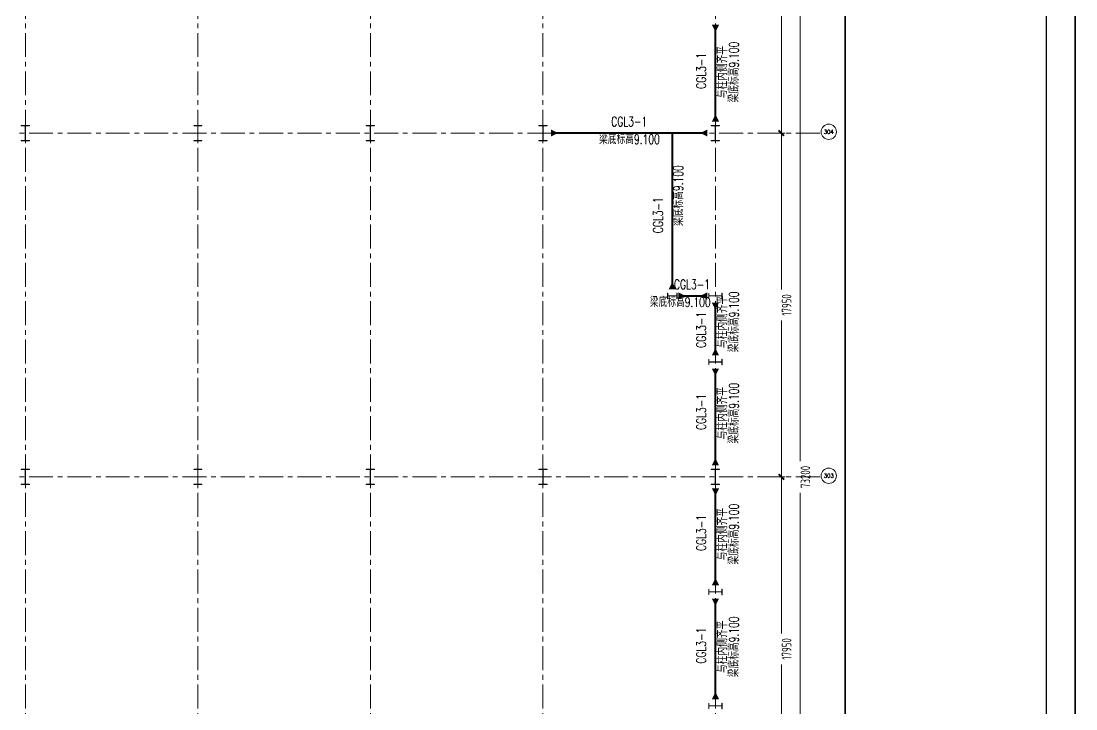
# Model space of a CAD drawing. Extents: x -1201378 to 2367219, y -619313 to 244905.
# Drawn here: x 780020 to 835046, y -231454 to -195554 of the extents above; entities that cross this region are included whole.
import ezdxf
from ezdxf.enums import TextEntityAlignment as Align

# ---------------------------------------------------------------- set-up
doc = ezdxf.new("R2010")
doc.units = 0
doc.header["$LTSCALE"] = 1000
doc.linetypes.add('CENTER', pattern=[2, 1.25, -0.25, 0.25, -0.25])
doc.layers.get('0').update_dxf_attribs({"linetype": 'CONTINUOUS'})
doc.layers.get('Defpoints').update_dxf_attribs({"linetype": 'CONTINUOUS'})
doc.layers.add('0-cxFrame', color=155, linetype='CONTINUOUS')
doc.layers.add('A-WINDOW', color=140, linetype='CONTINUOUS')
for name, color, linetype, lineweight in [('0-cxText', 131, 'CONTINUOUS', 25), ('S-axis', 111, 'CONTINUOUS', 0), ('S-bea', 40, 'CONTINUOUS', 0), ('S-col', 2, 'CONTINUOUS', 0), ('S-dote', 5, 'CENTER', 0), ('THIN', 7, 'CONTINUOUS', 0), ('梁', 4, 'CONTINUOUS', 18)]:
    doc.layers.add(name, color=color, linetype=linetype, lineweight=lineweight)
doc.styles.add('_TCH_AXIS', font='COMPLEX', dxfattribs={"bigfont": 'GBCBIG'})
doc.styles.add('cx_tuming', font='simhei.ttf')
doc.styles.add('cx_tuqian1', font='')
doc.styles.add('TSSD_Dimension', font='tssdeng.shx', dxfattribs={"width": 0.7, "bigfont": 'hztxt.shx'})
doc.styles.add('TSSD_Rein', font='tj-romans1.shx', dxfattribs={"width": 0.7, "bigfont": 'tj-hztxt.shx'})
doc.styles.add('黑体', font='simhei.ttf', dxfattribs={"width": 0.8})
doc.styles.get('cx_tuqian1').set_extended_font_data('SimSun')
doc.dimstyles.new('TSSD_200_200', dxfattribs={"dimtxt": 500, "dimasz": 200, "dimexe": 200, "dimexo": 500, "dimgap": 200, "dimtad": 1, "dimdec": 0, "dimzin": 0, "dimdsep": 46, "dimtxsty": 'TSSD_Dimension', "dimblk": 'ARCHTICK', "dimcen": 0, "dimdle": 200, "dimclrt": 7, "dimadec": 0, "dimazin": 0, "dimtfac": 1, "dimtdec": 0, "dimtix": 1, "dimtmove": 2, "dimatfit": 3, "dimfxl": 1, "dimtolj": 1, "dimtzin": 0, "dimarcsym": 0})

# ---------------------------------------------------------------- blocks, each defined once
blk = doc.blocks.new('w42343243')
at = {"layer": 'S-col'}
blk.add_lwpolyline([(-165069, 621020), (-164639, 621020), (-164639, 621002), (-164848, 621002), (-164848, 620238), (-164639, 620238), (-164639, 620220), (-165069, 620220), (-165069, 620238), (-164860, 620238), (-164860, 621002), (-165069, 621002)], close=True, dxfattribs=at)
blk = doc.blocks.new('42343')
at = {"layer": 'A-WINDOW'}
for p in [(0, -17850), (9000, -17850), (18000, -17850), (27000, -17850), (36000, -17850), (0, -35800), (9000, -35800), (18000, -35800), (27000, -35800), (36000, -35800)]:
    blk.add_blockref('w42343243', p, dxfattribs=at)
blk = doc.blocks.new('_ArchTick')
at = {"color": 0, "linetype": 'ByBlock', "const_width": 0.5}
blk.add_lwpolyline([(-0.71, -0.71), (0.71, 0.71)], dxfattribs=at)
blk = doc.blocks.new('*D510')
at = {"layer": 'Defpoints', "color": 0, "transparency": 16777216}
for p in [(-81336, -283448), (-81336, -301398), (-80320, -301398)]:
    blk.add_point(p, dxfattribs=at)
at = {"layer": 'S-axis', "color": 0, "lineweight": -2, "transparency": 16777216}
for p, q in [((-80320, -283248), (-80320, -291617)), ((-80836, -283448), (-80120, -283448)), ((-80320, -301598), (-80320, -293229)), ((-80836, -301398), (-80120, -301398))]:
    blk.add_line(p, q, dxfattribs=at)
at = {"layer": 'S-axis', "color": 0, "lineweight": -2, "transparency": 16777216, "xscale": 200, "yscale": 200, "zscale": 200}
for p, rotation in [((-80320, -283448), 90), ((-80320, -301398), 270)]:
    blk.add_blockref('_ArchTick', p, dxfattribs=dict(at, rotation=rotation))
at = {"layer": 'S-axis', "color": 7, "transparency": 16777216, "insert": (-80045, -292423), "char_height": 500, "attachment_point": 5, "rotation": 90, "style": 'TSSD_Dimension'}
blk.add_mtext('\\A1;17950', dxfattribs=at)
blk = doc.blocks.new('*D511')
at = {"layer": 'Defpoints', "color": 0, "transparency": 16777216}
for p in [(-81336, -301398), (-81336, -319348), (-80320, -319348)]:
    blk.add_point(p, dxfattribs=at)
at = {"layer": 'S-axis', "color": 0, "lineweight": -2, "transparency": 16777216}
for p, q in [((-80836, -301398), (-80120, -301398)), ((-80320, -301198), (-80320, -309567)), ((-80320, -319548), (-80320, -311179)), ((-80836, -319348), (-80120, -319348))]:
    blk.add_line(p, q, dxfattribs=at)
at = {"layer": 'S-axis', "color": 0, "lineweight": -2, "transparency": 16777216, "xscale": 200, "yscale": 200, "zscale": 200}
for p, rotation in [((-80320, -301398), 90), ((-80320, -319348), 270)]:
    blk.add_blockref('_ArchTick', p, dxfattribs=dict(at, rotation=rotation))
at = {"layer": 'S-axis', "color": 7, "transparency": 16777216, "insert": (-80045, -310373), "char_height": 500, "attachment_point": 5, "rotation": 90, "style": 'TSSD_Dimension'}
blk.add_mtext('\\A1;17950', dxfattribs=at)
blk = doc.blocks.new('*D512')
at = {"layer": 'Defpoints', "color": 0, "transparency": 16777216}
for p in [(-81336, -319348), (-81336, -337298), (-80320, -337298)]:
    blk.add_point(p, dxfattribs=at)
at = {"layer": 'S-axis', "color": 0, "lineweight": -2, "transparency": 16777216}
for p, q in [((-80836, -319348), (-80120, -319348)), ((-80320, -319148), (-80320, -327517)), ((-80320, -337498), (-80320, -329129)), ((-80836, -337298), (-80120, -337298))]:
    blk.add_line(p, q, dxfattribs=at)
at = {"layer": 'S-axis', "color": 0, "lineweight": -2, "transparency": 16777216, "xscale": 200, "yscale": 200, "zscale": 200}
for p, rotation in [((-80320, -319348), 90), ((-80320, -337298), 270)]:
    blk.add_blockref('_ArchTick', p, dxfattribs=dict(at, rotation=rotation))
at = {"layer": 'S-axis', "color": 7, "transparency": 16777216, "insert": (-80045, -328323), "char_height": 500, "attachment_point": 5, "rotation": 90, "style": 'TSSD_Dimension'}
blk.add_mtext('\\A1;17950', dxfattribs=at)
blk = doc.blocks.new('*D457')
at = {"layer": 'Defpoints', "color": 0, "transparency": 16777216}
for p in [(-81236, -282748), (-81236, -355948), (-79341, -355948)]:
    blk.add_point(p, dxfattribs=at)
at = {"layer": 'S-axis', "color": 0, "lineweight": -2, "transparency": 16777216}
for p, q in [((-80736, -282748), (-79141, -282748)), ((-79341, -282548), (-79341, -318516)), ((-79341, -356148), (-79341, -320181)), ((-80736, -355948), (-79141, -355948))]:
    blk.add_line(p, q, dxfattribs=at)
at = {"layer": 'S-axis', "color": 0, "lineweight": -2, "transparency": 16777216, "xscale": 200, "yscale": 200, "zscale": 200}
for p, rotation in [((-79341, -282748), 90), ((-79341, -355948), 270)]:
    blk.add_blockref('_ArchTick', p, dxfattribs=dict(at, rotation=rotation))
at = {"layer": 'S-axis', "color": 7, "transparency": 16777216, "insert": (-79066, -319348), "char_height": 500, "attachment_point": 5, "rotation": 90, "style": 'TSSD_Dimension'}
blk.add_mtext('\\A1;73200', dxfattribs=at)
blk = doc.blocks.new('zjcx_T0(Dragon)')
at = {"layer": '0-cxFrame', "const_width": 50}
blk.add_lwpolyline([(0, 82100), (-7000, 82100), (-7000, 0), (0, 0)], close=True, dxfattribs=at)
blk = doc.blocks.new('TK22.A0 L(Dragon)')
at = {"layer": '0-cxFrame', "color": 7, "const_width": 0.5}
blk.add_lwpolyline([(0, 0), (-1486, 0), (-1486, 841), (0, 841)], close=True, dxfattribs=at)
at = {"layer": '0-cxFrame', "const_width": 0.5}
for points in [[(-80, 10), (-1466, 10), (-1466, 831), (-80, 831)], [(-10, 10), (-80, 10), (-80, 831), (-10, 831)]]:
    blk.add_lwpolyline(points, close=True, dxfattribs=at)
at = {"layer": '0-cxFrame', "xscale": 0.009999999999999998, "yscale": 0.009999999999999998, "zscale": 0.009999999999999998}
blk.add_blockref('zjcx_T0(Dragon)', (-10, 10), dxfattribs=at)
at = {"style": '黑体', "flags": 4}
blk.add_attdef('图幅', text='', height=3.3, dxfattribs=at).set_placement((-40, 3), align=Align.RIGHT)
at = {"layer": '0-cxText', "flags": 4}
for tag, height, style, p in [('建设单位', 3.5, 'cx_tuming', (-45, 240)), ('项目名称', 3.5, 'cx_tuming', (-45, 210)), ('子项名称', 3.5, 'cx_tuming', (-45, 180)), ('工程编号', 3.3, 'cx_tuqian1', (-35, 165)), ('图名1', 3.5, 'cx_tuming', (-45, 87)), ('图名2', 3.5, 'cx_tuming', (-45, 79)), ('图名3', 3.5, 'cx_tuming', (-45, 71)), ('出图日期', 3.3, 'cx_tuqian1', (-39, 60)), ('专业', 3.3, 'cx_tuqian1', (-55, 52)), ('图号', 3.3, 'cx_tuqian1', (-55, 44)), ('版次', 3.3, 'cx_tuqian1', (-20, 44))]:
    blk.add_attdef(tag, text='', height=height, dxfattribs=dict(at, style=style)).set_placement(p, align=Align.MIDDLE)
at = {"layer": 'Defpoints', "color": 6, "flags": 4}
for tag, height, style, p in [('tufu', 3.3, '黑体', (-12, 12)), ('dwfname', 4, 'cx_tuqian1', (-80, 3))]:
    blk.add_attdef(tag, text='', height=height, dxfattribs=dict(at, style=style)).set_placement(p, align=Align.RIGHT)
blk = doc.blocks.new('nt66')
at = {"layer": 'S-col'}
blk.add_lwpolyline([(-195790, 766820), (-195490, 766820), (-195490, 766808), (-195636, 766808), (-195636, 766132), (-195490, 766132), (-195490, 766120), (-195790, 766120), (-195790, 766132), (-195644, 766132), (-195644, 766808), (-195790, 766808)], close=True, dxfattribs=at)
blk = doc.blocks.new('3#轴网')
at = {"layer": 'S-axis'}
for centre in [(-77846.7, -301333.9), (-77846.7, -319283.9)]:
    blk.add_circle(centre, 400, dxfattribs=at)
at = {"layer": 'S-dote'}
for p, q in [((-119758.5, -363428.2), (-119758.5, -277944.2)), ((-110758.5, -363428.2), (-110758.5, -277944.2)), ((-101758.5, -363428.2), (-101758.5, -277944.2)), ((-92758.5, -363428.2), (-92758.5, -277944.2)), ((-83758.5, -363428.2), (-83758.5, -277944.2)), ((-78316.2, -301398.2), (-273210.6, -301398.2)), ((-78316.2, -319348.2), (-273210.6, -319348.2))]:
    blk.add_line(p, q, dxfattribs=at)
at = {"layer": 'S-axis', "style": '_TCH_AXIS'}
for s, height, p, p2 in [('304', 199.75, (-78108.2, -301433.8), (-77585.1, -301433.8)), ('303', 206.28, (-78107, -319387), (-77586.4, -319387))]:
    blk.add_text(s, height=height, dxfattribs=at).set_placement(p, p2, align=Align.FIT)
at = {"layer": 'S-axis'}
for base, p1, p2, picture, middle in [((-79340.7, -355948.2), (-81236.2, -282748.2), (-81236.2, -355948.2), '*D457', (-79065.7, -319348.2)), ((-80320.4, -301398.2), (-81336.2, -283448.2), (-81336.2, -301398.2), '*D510', (-80045.4, -292423.2)), ((-80320.4, -319348.2), (-81336.2, -301398.2), (-81336.2, -319348.2), '*D511', (-80045.4, -310373.2)), ((-80320.4, -337298.2), (-81336.2, -319348.2), (-81336.2, -337298.2), '*D512', (-80045.4, -328323.2))]:
    dim = blk.add_linear_dim(base=base, p1=p1, p2=p2, angle=270, dimstyle='TSSD_200_200', dxfattribs=at)
    dim.commit()
    dim.dimension.update_dxf_attribs({"geometry": picture, "text_midpoint": middle, "dimtype": 161})

msp = doc.modelspace()

# ---------------------------------------------------------------- linework, layer by layer
at = {"layer": 'S-bea'}
for points in [[(816241.5, -195748.2, 375, 0, 0), (816241.5, -196123.2, 375, 0, 0)], [(816241.5, -200798.2, 375, 0, 0), (816241.5, -200423.2, 375, 0, 0)], [(807656.5, -201398.2, 375, 0, 0), (808031.5, -201398.2, 375, 0, 0)], [(815826.5, -201398.2, 375, 0, 0), (815451.5, -201398.2, 375, 0, 0)], [(813991.3, -209548.2, 375, 0, 0), (813991.3, -209173.2, 375, 0, 0)], [(814306.5, -209898.2, 375, 0, 0), (814681.5, -209898.2, 375, 0, 0)], [(815826.7, -209898.2, 375, 0, 0), (815451.7, -209898.2, 375, 0, 0)], [(816241.5, -210248.2, 375, 0, 0), (816241.5, -210623.2, 375, 0, 0)], [(816241.5, -212998.2, 375, 0, 0), (816241.5, -212623.2, 375, 0, 0)], [(816241.5, -213698.2, 375, 0, 0), (816241.5, -214073.2, 375, 0, 0)], [(816241.5, -218748.2, 375, 0, 0), (816241.5, -218373.2, 375, 0, 0)], [(816241.5, -219948.2, 375, 0, 0), (816241.5, -220323.2, 375, 0, 0)], [(816241.5, -224998.2, 375, 0, 0), (816241.5, -224623.2, 375, 0, 0)], [(816241.5, -225698.2, 375, 0, 0), (816241.5, -226073.2, 375, 0, 0)], [(816241.5, -230948.2, 375, 0, 0), (816241.5, -230573.2, 375, 0, 0)]]:
    msp.add_lwpolyline(points, format="xyseb", dxfattribs=at)
at = {"layer": 'S-col'}
msp.add_lwpolyline([(813741.5, -210048.2), (813741.5, -209748.2), (813753.5, -209748.2), (813753.5, -209894.2), (814229.5, -209894.2), (814229.5, -209748.2), (814241.5, -209748.2), (814241.5, -210048.2), (814229.5, -210048.2), (814229.5, -209902.2), (813753.5, -209902.2), (813753.5, -210048.2)], close=True, dxfattribs=at)
at = {"layer": '梁', "linetype": 'Continuous', "const_width": 100}
for points in [[(816241.5, -195748.2), (816241.5, -200798.2)], [(807656.5, -201398.2), (815826.5, -201398.2)], [(813991.3, -201398.2), (813991.3, -209548.2)], [(814306.5, -209898.2), (815826.7, -209898.2)], [(816241.5, -210248.2), (816241.5, -212998.2)], [(816241.5, -213698.2), (816241.5, -218748.2)], [(816241.5, -219948.2), (816241.5, -224998.2)], [(816241.5, -225698.2), (816241.5, -230948.2)]]:
    msp.add_lwpolyline(points, dxfattribs=at)

# ---------------------------------------------------------------- block references
at = {"layer": '0-cxFrame', "xscale": 150, "yscale": 150, "zscale": 150}
msp.add_blockref('TK22.A0 L(Dragon)', (835008.3, -296102.2), dxfattribs=at)
at = {"layer": 'S-axis'}
msp.add_blockref('3#轴网', (900000, 100000), dxfattribs=at)
at = {"layer": 'S-col'}
msp.add_blockref('42343', (945095.7, -804168.2), dxfattribs=at)
at = {"layer": 'S-col', "rotation": 90}
for p in [(1582711.7, -14258.2), (1582711.7, -17708.2), (1582711.7, -29708.2), (1582711.7, -35658.2)]:
    msp.add_blockref('nt66', p, dxfattribs=at)

# ---------------------------------------------------------------- texts
at = {"layer": 'THIN', "style": 'TSSD_Rein', "width": 0.7}
for s, p in [('梁底标高9.100', (817603.7, -198216)), ('CGL3-1', (815895.6, -198154.9)), ('与柱内侧齐平', (817007, -198216)), ('梁底标高9.100', (814705, -204664.4)), ('CGL3-1', (813645.3, -205688.3)), ('梁底标高9.100', (817603.7, -211254)), ('与柱内侧齐平', (817007, -211254)), ('CGL3-1', (815895.6, -211672.9)), ('与柱内侧齐平', (817007, -216019.3)), ('梁底标高9.100', (817603.7, -216019.3)), ('CGL3-1', (815895.6, -215958.2)), ('梁底标高9.100', (817603.7, -222332.5)), ('CGL3-1', (815895.6, -222271.4)), ('与柱内侧齐平', (817007, -222332.5)), ('与柱内侧齐平', (817007, -228213.8)), ('梁底标高9.100', (817603.7, -228213.8)), ('CGL3-1', (815895.6, -228152.7))]:
    msp.add_text(s, height=500, rotation=90, dxfattribs=at).set_placement(p, align=Align.BOTTOM_CENTER)
for s, p in [('CGL3-1', (811741.5, -201198.2)), ('梁底标高9.100', (811755.9, -202124.5)), ('CGL3-1', (815016.3, -209698.2)), ('梁底标高9.100', (814406.1, -210624.5))]:
    msp.add_text(s, height=500, dxfattribs=at).set_placement(p, align=Align.BOTTOM_CENTER)

doc.saveas('drawing.dxf')
